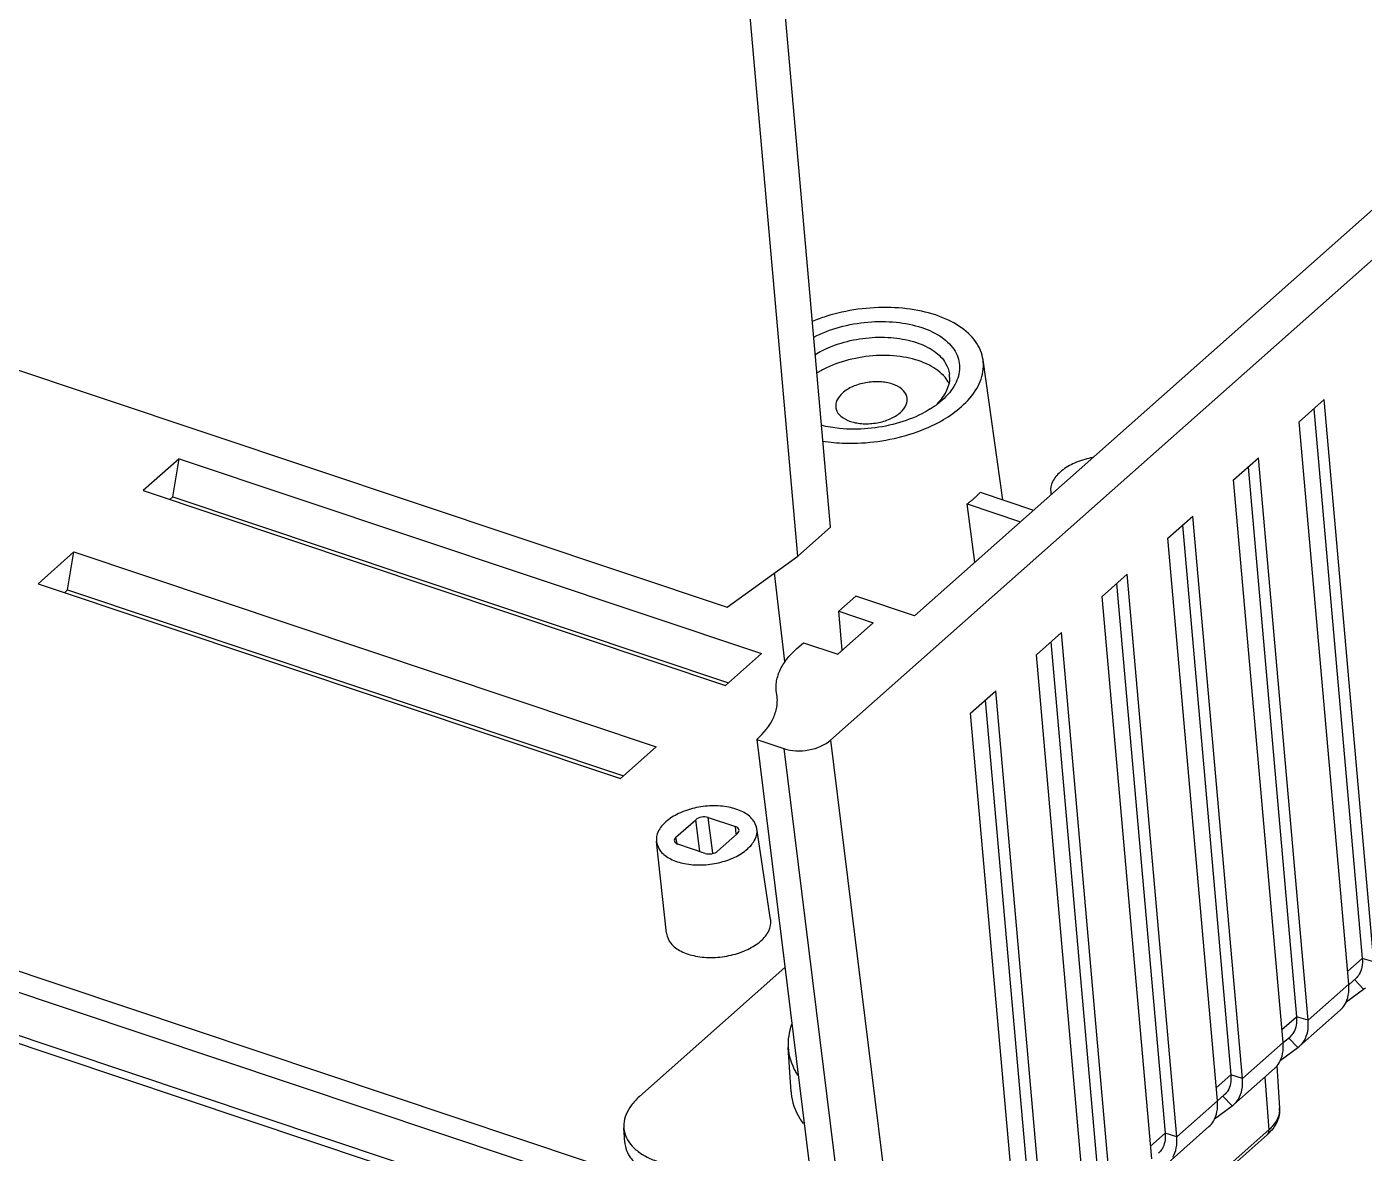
# Model space of a CAD drawing. Header units: millimetres. Extents: x 2015 to 2819, y -1311 to -752.
# Drawn here: x 2408.16 to 2451.07, y -1251.29 to -1215.17 of the extents above; entities that cross this region are included whole.
import ezdxf

# ---------------------------------------------------------------- set-up
doc = ezdxf.new("R2010")
doc.units = ezdxf.units.MM
doc.layers.add('06___PRT_ALL_SURFS', color=7, linetype='Continuous')

# ---------------------------------------------------------------- blocks, each defined once
blk = doc.blocks.new('*u43')
at = {"color": 7, "linetype": 'Continuous'}
for p, q in [((194.98, 21.995), (74.074, -85.215)), ((77.805, -79.686), (187.612, 17.682)), ((-99.98, -22.627), (69.47, -79.307)), ((74.072, -75.744), (71.556, -47.235)), ((72.611, -77.039), (70.096, -48.53)), ((81.727, -74.538), (80.85, -68.32)), ((79.029, -70.109), (78.836, -70.267)), ((80.724, -74.203), (83.095, -74.996)), ((80.14, -74.72), (82.511, -75.514)), ((80.486, -77.309), (80.14, -74.72)), ((74.072, -75.744), (72.611, -77.039)), ((69.47, -79.307), (72.611, -77.039)), ((72.045, -81.726), (71.575, -77.787)), ((75.198, -78.814), (74.438, -79.487)), ((77.805, -79.686), (75.198, -78.814)), ((74.438, -79.487), (75.965, -79.998)), ((74.591, -81.216), (74.438, -79.487)), ((75.965, -79.998), (74.388, -81.396)), ((72.569, -81.144), (72.861, -80.885)), ((72.861, -80.885), (74.388, -81.396)), ((71.696, -83.293), (71.658, -83.015)), ((70.787, -85.184), (71.993, -85.588)), ((70.787, -85.184), (74.161, -112.487)), ((71.993, -85.588), (75.474, -113.755)), ((74.074, -85.215), (77.555, -113.382)), ((67.2, -89.526), (68.076, -88.749)), ((68.264, -90.167), (68.076, -88.749)), ((68.631, -88.649), (69.839, -89.053)), ((68.843, -90.242), (68.631, -88.649)), ((69.871, -89.373), (69.839, -89.053)), ((71.408, -93.188), (70.792, -89.14)), ((66.772, -93.792), (66.33, -89.721)), ((67.246, -89.814), (67.2, -89.526)), ((69.927, -89.368), (69.051, -90.145)), ((68.495, -90.244), (67.288, -89.84)), ((72.039, -95.32), (65.575, -101.053)), ((72.316, -100.834), (72.187, -98.872)), ((94.047, -99.446), (94.839, -98.874)), ((93.903, -99.681), (94.027, -101.573)), ((93.364, -100.19), (93.55, -102.525)), ((91.127, -102.036), (91.919, -101.464)), ((64.927, -103.087), (64.884, -102.433)), ((93.477, -102.744), (84.015, -111.134)), ((93.55, -102.525), (84.088, -110.916))]:
    blk.add_line(p, q, dxfattribs=at)
for centre, radius, start, end in [((78.2, -69.106), 1.162, 0.31298, 7.88863), ((76.225, -66.852), 4.3, 302.00557, 304.83468), ((76.344, -67.027), 4.089, 304.85456, 305.38385), ((76.434, -67.152), 3.935, 305.37304, 307.63874), ((70.017, -83.471), 1.687, 3.30982, 6.05345), ((70.043, -83.47), 1.662, 354.2334, 3.3331), ((93.234, -101.631), 0.795, 357.02707, 4.19755), ((92.125, -101.216), 2.04, 311.50114, 317.48003)]:
    blk.add_arc(centre, radius, start, end, dxfattribs=at)
for centre, major_axis, ratio, start_param, end_param in [((72.868, -84.81), (1.488, 0.193), 0.575118, -2.271951, -0.703057), ((68.398, -88.856), (0.397, 0.052), 0.574213, 0.86858, 2.439072), ((69.605, -89.26), (0.397, 0.052), 0.573868, 5.580869, 7.151361), ((67.522, -89.633), (0.397, 0.052), 0.573868, 2.439276, 4.009768), ((68.729, -90.037), (0.397, 0.052), 0.574213, -2.273013, -0.702521)]:
    blk.add_ellipse(centre, major_axis=major_axis, ratio=ratio, start_param=start_param, end_param=end_param, dxfattribs=at)
for points, start_tangent, end_tangent in [([(80.848, -68.321), (80.733, -67.894), (80.202, -67.149), (79.308, -66.555), (78.124, -66.159), (76.747, -65.994), (75.287, -66.072), (73.863, -66.389), (73.256, -66.606)], (-0.140216, 0.990121), (-0.926679, -0.375853)), ([(73.327, -67.302), (74.467, -66.865), (75.727, -66.639), (76.987, -66.645), (78.124, -66.882), (79.026, -67.327), (79.606, -67.937), (79.806, -68.651), (79.607, -69.399)], (0.89075, 0.454493), (-0.467603, -0.883939)), ([(73.383, -68.077), (73.676, -67.914), (74.674, -67.532), (75.78, -67.334), (76.886, -67.339), (77.885, -67.547), (78.677, -67.938), (79.186, -68.473), (79.351, -68.947)], (0.853603, 0.520923), (0.136443, -0.990648)), ([(79.157, -69.093), (78.462, -68.556), (77.455, -68.219), (76.26, -68.124), (75.02, -68.283), (73.884, -68.675), (73.452, -68.912)], (-0.628477, 0.777828), (-0.84786, -0.53022)), ([(79.887, -70.396), (80.569, -69.586), (80.859, -68.729), (80.848, -68.321)], (0.748212, 0.663459), (-0.140216, 0.990121)), ([(77.471, -69.999), (77.459, -69.942), (77.244, -69.623), (76.822, -69.395), (76.258, -69.293), (75.638, -69.333), (75.056, -69.508), (74.6, -69.793)], (-0.147673, 0.989036), (-0.748212, -0.663459)), ([(79.607, -69.399), (79.029, -70.109)], (-0.467603, -0.883939), (-0.748212, -0.663459)), ([(79.33, -69.359), (79.157, -69.093)], (-0.453302, 0.891357), (-0.628477, 0.777828)), ([(79.362, -69.1), (79.187, -69.757)], (0.004612, -0.999989), (-0.467567, -0.883957)), ([(74.6, -69.793), (74.341, -70.143), (74.301, -70.414)], (-0.748212, -0.663459), (0.08508, -0.996374)), ([(77.175, -70.654), (77.435, -70.304), (77.471, -69.999)], (0.748212, 0.663459), (-0.147673, 0.989036)), ([(78.98, -70.069), (78.815, -70.253)], (-0.62843, -0.777866), (-0.704018, -0.710182)), ([(79.187, -69.757), (78.98, -70.069)], (-0.467567, -0.883957), (-0.62843, -0.777866)), ([(78.504, -70.499), (78.128, -70.711), (76.992, -71.146), (75.732, -71.372), (74.471, -71.366), (73.664, -71.226)], (-0.847809, -0.530301), (-0.969048, 0.246874)), ([(74.301, -70.414), (74.317, -70.505), (74.532, -70.824), (74.953, -71.052), (75.517, -71.154), (76.138, -71.114), (76.72, -70.939), (77.175, -70.654)], (0.08508, -0.996374), (0.748212, 0.663459)), ([(79.083, -70.974), (79.887, -70.396)], (0.862548, 0.505976), (0.748212, 0.663459)), ([(73.728, -71.926), (74.712, -72.017), (76.172, -71.939), (77.596, -71.622), (78.869, -71.094), (79.083, -70.974)], (0.987601, -0.156983), (0.862548, 0.505976)), ([(85.711, -72.661), (85.547, -72.695), (84.833, -72.942), (84.275, -73.303)], (-0.983184, -0.182619), (-0.748212, -0.663459)), ([(84.275, -73.303), (83.935, -73.738), (83.853, -74.184)], (-0.748212, -0.663459), (0.107384, -0.994218)), ([(80.451, -74.468), (80.546, -74.381), (80.637, -74.292), (80.724, -74.203)], (0.748212, 0.663459), (0.68151, 0.731809)), ([(83.853, -74.184), (83.854, -74.196), (83.873, -74.291)], (0.107384, -0.994218), (0.258796, -0.965932)), ([(80.14, -74.72), (80.248, -74.638), (80.351, -74.554), (80.451, -74.468)], (0.802488, 0.596668), (0.748212, 0.663459)), ([(71.659, -83.015), (71.651, -82.91), (71.664, -82.652), (71.813, -82.133), (72.118, -81.625), (72.569, -81.144)], (-0.103903, 0.994587), (0.748212, 0.663459)), ([(70.787, -85.184), (71.543, -84.195), (71.691, -83.677), (71.696, -83.637)], (0.748212, 0.663459), (0.101045, 0.994882)), ([(70.792, -89.141), (70.608, -88.742), (70.169, -88.403), (69.547, -88.195), (68.793, -88.135), (68.024, -88.233), (67.31, -88.479), (66.753, -88.841)], (-0.152706, 0.988272), (-0.748212, -0.663459)), ([(66.753, -88.841), (66.413, -89.275), (66.33, -89.722)], (-0.748212, -0.663459), (0.107384, -0.994218)), ([(70.374, -90.052), (70.714, -89.618), (70.795, -89.16), (70.792, -89.141)], (0.748212, 0.663459), (-0.152706, 0.988272)), ([(66.33, -89.722), (66.332, -89.734), (66.519, -90.151), (66.958, -90.491), (67.58, -90.699), (68.334, -90.759), (69.102, -90.66), (69.817, -90.414), (70.374, -90.052)], (0.107384, -0.994218), (0.748212, 0.663459)), ([(70.973, -94.136), (71.326, -93.685), (71.41, -93.209), (71.408, -93.189)], (0.748212, 0.663459), (-0.152781, 0.98826)), ([(66.772, -93.792), (66.774, -93.804), (66.968, -94.238), (67.424, -94.591), (68.07, -94.807), (68.854, -94.869), (69.653, -94.767), (70.394, -94.511), (70.973, -94.136)], (0.107463, -0.994209), (0.748212, 0.663459)), ([(72.329, -97.851), (72.187, -98.871)], (-0.318698, -0.947856), (0.06659, -0.99778)), ([(72.187, -98.871), (72.51, -99.941), (72.602, -100.095)], (0.06659, -0.99778), (0.540041, -0.841639)), ([(65.575, -101.053), (65.214, -101.441), (64.981, -101.853), (64.884, -102.271), (64.884, -102.433)], (-0.748212, -0.663459), (0.066045, -0.997817)), ([(72.316, -100.834), (72.32, -100.893), (72.701, -102.019), (72.858, -102.253)], (0.065082, -0.99788), (0.59652, -0.802598)), ([(94.027, -101.573), (93.987, -101.967)], (0.06549, -0.997853), (-0.259341, -0.965786)), ([(93.906, -102.088), (93.55, -102.525)], (-0.467398, -0.884047), (-0.748212, -0.663459)), ([(93.987, -101.967), (93.806, -102.366), (93.629, -102.595)], (-0.259341, -0.965786), (-0.674983, -0.737833)), ([(94.028, -101.672), (93.906, -102.088)], (-0.051484, -0.998674), (-0.467398, -0.884047)), ([(64.884, -102.433), (64.926, -102.681), (65.107, -103.066), (65.418, -103.411), (65.849, -103.704), (66.382, -103.932)], (0.066045, -0.997817), (0.948352, -0.31722)), ([(93.476, -102.743), (93.515, -102.699), (93.55, -102.525)], (0.758366, 0.651829), (-0.079413, 0.996842)), ([(64.927, -103.087), (64.97, -103.338), (65.152, -103.727), (65.467, -104.076), (65.903, -104.372), (66.442, -104.603)], (0.066045, -0.997817), (0.948352, -0.31722))]:
    blk.add_spline(points, degree=3, dxfattribs=dict(at, start_tangent=start_tangent, end_tangent=end_tangent))
at = {"layer": '06___PRT_ALL_SURFS', "color": 7, "linetype": 'Continuous'}
for p, q in [((73.53, -107.378), (-93.594, -51.476)), ((-94.353, -52.149), (73.649, -108.346)), ((72.398, -110.21), (-95.576, -54.023)), ((72.69, -109.951), (-95.284, -53.764)), ((94.899, -71.064), (96.011, -70.077)), ((98.216, -95.067), (96.011, -70.077)), ((95.546, -70.49), (97.701, -94.912)), ((97.103, -96.054), (94.899, -71.064)), ((45.118, -72.71), (43.522, -74.125)), ((44.834, -74.398), (45.118, -72.71)), ((45.118, -72.71), (70.998, -81.367)), ((91.978, -73.653), (93.091, -72.667)), ((92.626, -73.079), (94.78, -97.501)), ((95.296, -97.657), (93.091, -72.667)), ((94.183, -98.643), (91.978, -73.653)), ((43.522, -74.125), (69.402, -82.782)), ((44.698, -74.518), (44.834, -74.398)), ((44.834, -74.398), (69.538, -82.661)), ((89.058, -76.243), (90.17, -75.257)), ((92.375, -100.246), (90.17, -75.257)), ((89.705, -75.669), (91.86, -100.091)), ((91.263, -101.233), (89.058, -76.243)), ((40.445, -76.853), (38.85, -78.268)), ((40.161, -78.541), (40.445, -76.853)), ((40.445, -76.853), (66.325, -85.51)), ((86.137, -78.833), (87.25, -77.846)), ((89.455, -102.836), (87.25, -77.846)), ((38.85, -78.268), (64.729, -86.925)), ((86.785, -78.259), (88.94, -102.681)), ((40.025, -78.662), (40.161, -78.541)), ((40.161, -78.541), (64.865, -86.804)), ((88.342, -103.822), (86.137, -78.833)), ((83.217, -81.422), (84.33, -80.436)), ((86.534, -105.425), (84.33, -80.436)), ((70.998, -81.367), (69.402, -82.782)), ((85.422, -106.412), (83.217, -81.422)), ((83.864, -80.848), (86.019, -105.27)), ((80.297, -84.012), (81.409, -83.025)), ((83.614, -108.015), (81.409, -83.025)), ((80.944, -83.438), (83.099, -107.86)), ((82.501, -108.997), (80.297, -84.012)), ((66.325, -85.51), (64.729, -86.925)), ((97.053, -95.486), (97.701, -94.912)), ((98.216, -95.067), (97.701, -94.912)), ((95.296, -97.657), (97.103, -96.054)), ((96.968, -96.857), (97.76, -96.285)), ((97.112, -96.064), (97.41, -95.8)), ((97.76, -96.285), (97.349, -95.848)), ((97.76, -96.285), (97.839, -96.221)), ((96.726, -97.208), (94.919, -98.811)), ((94.133, -98.075), (94.78, -97.501)), ((95.296, -97.657), (94.78, -97.501)), ((92.375, -100.246), (94.183, -98.643)), ((94.192, -98.653), (94.49, -98.389)), ((94.839, -98.874), (94.429, -98.438)), ((94.839, -98.874), (94.919, -98.811)), ((93.806, -99.797), (91.998, -101.4)), ((91.213, -100.665), (91.86, -100.091)), ((92.375, -100.246), (91.86, -100.091)), ((91.272, -101.243), (91.57, -100.979)), ((91.919, -101.464), (91.508, -101.028)), ((89.455, -102.836), (91.263, -101.233)), ((91.919, -101.464), (91.998, -101.4)), ((88.292, -103.255), (88.94, -102.681)), ((89.455, -102.836), (88.94, -102.681)), ((90.886, -102.387), (89.078, -103.99))]:
    blk.add_line(p, q, dxfattribs=at)
for points, start_tangent, end_tangent in [([(97.701, -94.912), (97.684, -95.295), (97.564, -95.614), (97.41, -95.799)], (0.087886, -0.996131), (-0.746502, -0.665383)), ([(97.082, -96.552), (97.104, -96.054)], (0.190858, 0.981618), (-0.087886, 0.996131)), ([(96.726, -97.208), (96.927, -96.967), (97.082, -96.552)], (0.746503, 0.665382), (0.190858, 0.981618)), ([(94.78, -97.501), (94.764, -97.884), (94.644, -98.203), (94.49, -98.389)], (0.087886, -0.996131), (-0.746502, -0.665383)), ([(95.119, -98.569), (95.275, -98.155), (95.296, -97.657)], (0.519328, 0.854575), (-0.087886, 0.996131)), ([(94.162, -99.141), (94.183, -98.643)], (0.190858, 0.981618), (-0.087886, 0.996131)), ([(94.919, -98.811), (95.119, -98.569)], (0.746501, 0.665384), (0.519328, 0.854575)), ([(93.806, -99.797), (94.006, -99.556), (94.162, -99.141)], (0.746503, 0.665382), (0.190858, 0.981618)), ([(91.86, -100.091), (91.843, -100.474), (91.724, -100.793), (91.569, -100.979)], (0.087886, -0.996131), (-0.746502, -0.665383)), ([(92.199, -101.159), (92.354, -100.744), (92.376, -100.246)], (0.519328, 0.854575), (-0.087886, 0.996131)), ([(91.242, -101.731), (91.263, -101.233)], (0.190858, 0.981618), (-0.087886, 0.996131)), ([(91.998, -101.4), (92.199, -101.159)], (0.746501, 0.665384), (0.519328, 0.854575)), ([(90.886, -102.387), (91.086, -102.146), (91.242, -101.731)], (0.746503, 0.665382), (0.190858, 0.981618)), ([(88.94, -102.681), (88.923, -103.064), (88.803, -103.383), (88.649, -103.568)], (0.087886, -0.996131), (-0.746502, -0.665383)), ([(89.278, -103.749), (89.434, -103.334), (89.455, -102.836)], (0.519328, 0.854575), (-0.087886, 0.996131))]:
    blk.add_spline(points, degree=3, dxfattribs=dict(at, start_tangent=start_tangent, end_tangent=end_tangent))

msp = doc.modelspace()

# ---------------------------------------------------------------- block references
at = {"xscale": 0.7217100000000002, "yscale": 0.7217100000000002, "zscale": 0.7217100000000002}
msp.add_blockref('*u43', (2380.49, -1176.547), dxfattribs=at)

doc.saveas('drawing.dxf')
